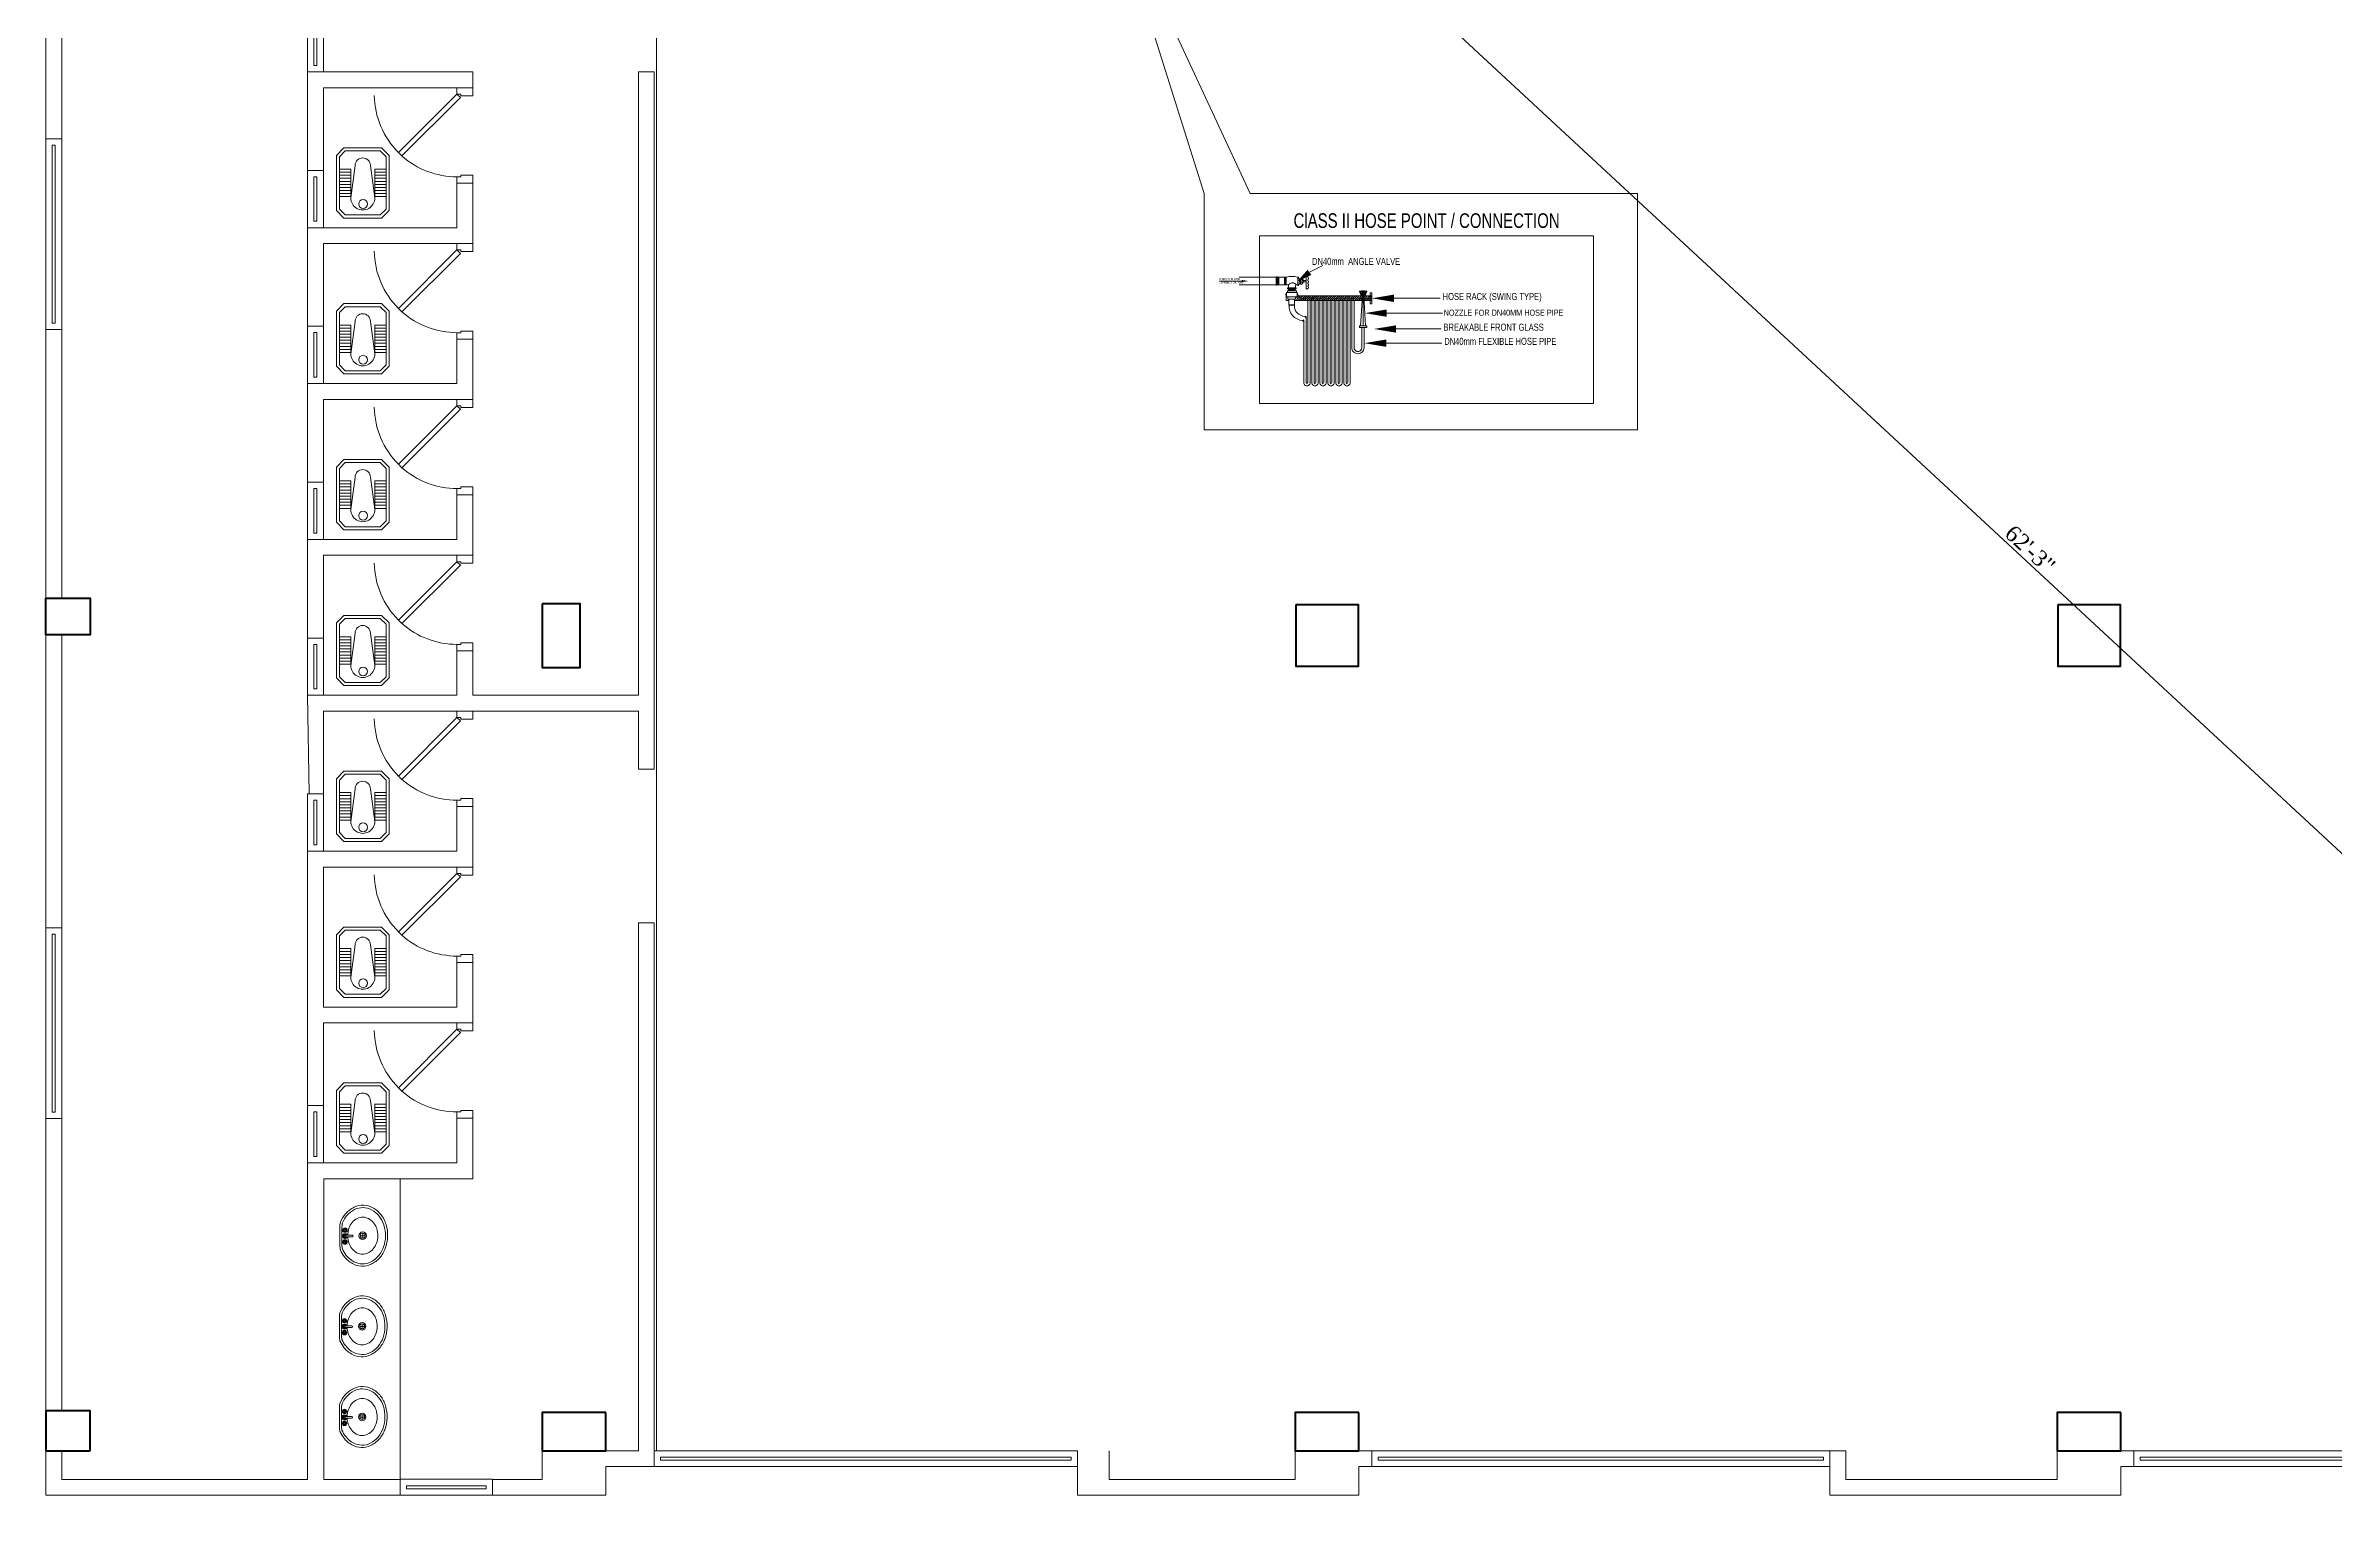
# Model space of a CAD drawing. Header units: inches. Extents: x -98933 to 1585249, y -3352739 to 192771.
# Drawn here: x 24626 to 25345, y 49650 to 50106 of the extents above; entities that cross this region are included whole.
import ezdxf

# ---------------------------------------------------------------- set-up
doc = ezdxf.new("R2010")
doc.units = ezdxf.units.IN
doc.header["$MEASUREMENT"] = 0
doc.header["$PDMODE"] = 35
doc.layers.get('0').update_dxf_attribs({"lineweight": 0})
doc.layers.get('Defpoints').update_dxf_attribs({"lineweight": 0})
for name, color, linetype, lineweight in [('A column', 106, 'Continuous', 40), ('A toilet', 30, 'Continuous', 0), ('A window', 150, 'Continuous', 0), ('coloum', 220, 'Continuous', 0), ('DOOR', 222, 'Continuous', 0), ('F-FIRE-BRIGADE', 1, 'Continuous', 5), ('F_Plano2', 32, 'Continuous', 0), ('F_Plano3', 1, 'Continuous', 0), ('FURNITURE', 144, 'Continuous', 0), ('Layer1', 134, 'Continuous', 0), ('MS Pipe', 1, 'Continuous', 18), ('plater', 253, 'Continuous', 25)]:
    doc.layers.add(name, color=color, linetype=linetype, lineweight=lineweight)
doc.layers.add('F-TEXT', color=7, linetype='Continuous')
doc.styles.add('REG', font='times.ttf')
doc.styles.get("Standard").update_dxf_attribs({"font": 'arialbd.ttf', "height": 24})
doc.dimstyles.new('Dim-Pres', dxfattribs={"dimtxt": 5.5, "dimasz": 2, "dimexe": 1.5, "dimexo": 1.5, "dimgap": 1, "dimtad": 3, "dimdec": 0, "dimzin": 3, "dimdsep": 46, "dimlunit": 4, "dimtxsty": 'REG', "dimblk": 'point', "dimcen": 2, "dimclrd": 256, "dimclre": 256, "dimclrt": 7, "dimadec": 0, "dimazin": 0, "dimtfac": 0.75, "dimtdec": 0, "dimtmove": 1, "dimatfit": 3, "dimldrblk": 'point', "dimfxl": 0, "dimtolj": 1, "dimtzin": 0, "dimlwd": -1, "dimlwe": -1, "dimarcsym": 1})
pattern_1 = [(45.000001, (11343.90903, 677.33355), (-0.162272486, 0.162272494), [])]

# ---------------------------------------------------------------- blocks, each defined once
blk = doc.blocks.new('A$C410B7781')
at = {"layer": 'A window', "ltscale": 30}
blk.add_lwpolyline([(-51.04, 7.56), (-51.04, 2.56), (8.96, 2.56), (8.96, 7.56), (-51.04, 7.56)], dxfattribs=at)
blk.add_lwpolyline([(-49.04, 5.56), (-49.04, 4.56), (6.96, 4.56), (6.96, 5.56)], close=True, dxfattribs=at)
blk = doc.blocks.new('A$C6FAC093D')
at = {"layer": 'A window', "ltscale": 30, "elevation": 0.3}
blk.add_lwpolyline([(12.82, 10.43), (7.82, 10.43), (7.82, -7.57), (12.82, -7.57), (12.82, 10.43)], dxfattribs=at)
blk.add_lwpolyline([(10.82, 8.43), (9.82, 8.43), (9.82, -5.57), (10.82, -5.57)], close=True, dxfattribs=at)
blk = doc.blocks.new('A$C4EEE71B2')
at = {"layer": 'A window', "ltscale": 30, "elevation": 0.3}
blk.add_lwpolyline([(-22.16, 14.13), (-22.16, 9.13), (110.84, 9.13), (110.84, 14.13), (-22.16, 14.13)], dxfattribs=at)
blk.add_lwpolyline([(-20.16, 12.13), (-20.16, 11.13), (108.84, 11.13), (108.84, 12.13)], close=True, dxfattribs=at)
blk = doc.blocks.new('A$C0D471ECC')
at = {"layer": 'A window', "ltscale": 30, "elevation": 0.3}
blk.add_lwpolyline([(-50.51, 36.74), (-50.51, 31.74), (93.49, 31.74), (93.49, 36.74), (-50.51, 36.74)], dxfattribs=at)
blk.add_lwpolyline([(-48.51, 34.74), (-48.51, 33.74), (91.49, 33.74), (91.49, 34.74)], close=True, dxfattribs=at)
blk = doc.blocks.new('30 door')
at = {"layer": 'DOOR', "color": 7}
blk.add_lwpolyline([(-5, 28), (-5, 30), (0, 30), (0, 27.5), (-3.75, 27.5), (-3.75, 28), (-5, 28, 0.181643), (-22.32, 21.45), (-23.38, 20.38), (-5, 2), (-5, 0), (0, 0), (0, 2.5), (-3.75, 2.5), (-3.75, 2), (-5, 2), (-3.94, 3.06), (-22.32, 21.45), (-23.38, 20.38, 0.194724), (-31, 2.42, 0.196084)], format="xyb", dxfattribs=at)
blk = doc.blocks.new('HGJGHJ')
at = {"layer": 'FURNITURE', "linetype": 'Continuous'}
for p, q in [((30654.36, 4929.01), (30651.96, 4926.61)), ((30654.76, 4928.05), (30652.92, 4926.21)), ((30654.36, 4929.01), (30671.65, 4929.01)), ((30654.76, 4928.05), (30671.25, 4928.05)), ((30658.68, 4928.05), (30667.33, 4928.05)), ((30658.68, 4924.45), (30658.68, 4928.05)), ((30658.68, 4928.05), (30658.68, 4924.45)), ((30659.64, 4928.05), (30659.64, 4924.45)), ((30660.6, 4928.05), (30660.6, 4924.45)), ((30661.56, 4928.05), (30661.56, 4924.45)), ((30662.52, 4928.05), (30662.52, 4924.45)), ((30663.48, 4928.05), (30663.48, 4924.45)), ((30664.44, 4928.05), (30664.44, 4924.45)), ((30665.4, 4928.05), (30665.4, 4924.45)), ((30666.37, 4928.05), (30666.37, 4924.45)), ((30667.33, 4928.05), (30667.33, 4924.45)), ((30671.25, 4928.05), (30673.09, 4926.21)), ((30671.65, 4929.01), (30674.05, 4926.61)), ((30651.96, 4914.79), (30651.96, 4926.61)), ((30652.92, 4915.19), (30652.92, 4926.21)), ((30657.53, 4923.08), (30667.73, 4924.46)), ((30667.33, 4924.45), (30658.68, 4924.45)), ((30673.09, 4926.21), (30673.09, 4915.19)), ((30674.05, 4926.61), (30674.05, 4914.79)), ((30654.36, 4912.39), (30651.96, 4914.79)), ((30654.76, 4913.35), (30652.92, 4915.19)), ((30671.25, 4913.35), (30654.76, 4913.35)), ((30657.53, 4918.27), (30667.73, 4916.93)), ((30658.68, 4916.95), (30667.33, 4916.95)), ((30658.68, 4913.35), (30658.68, 4916.95)), ((30658.68, 4916.95), (30658.68, 4913.35)), ((30667.33, 4913.35), (30658.68, 4913.35)), ((30659.64, 4916.95), (30659.64, 4913.35)), ((30660.6, 4916.95), (30660.6, 4913.35)), ((30661.56, 4916.95), (30661.56, 4913.35)), ((30662.52, 4916.95), (30662.52, 4913.35)), ((30663.48, 4916.95), (30663.48, 4913.35)), ((30664.44, 4916.95), (30664.44, 4913.35)), ((30665.4, 4916.95), (30665.4, 4913.35)), ((30666.37, 4916.95), (30666.37, 4913.35)), ((30667.33, 4916.95), (30667.33, 4913.35)), ((30673.09, 4915.19), (30671.25, 4913.35)), ((30674.05, 4914.79), (30671.65, 4912.39)), ((30671.65, 4912.39), (30654.36, 4912.39))]:
    blk.add_line(p, q, dxfattribs=at)
blk.add_circle((30669.61, 4920.81), 1.4, dxfattribs=at)
for centre, radius, start, end in [((30657.53, 4920.68), 2.4, 90, 270), ((30667.74, 4920.7), 3.77, 269.8864, 90.1136)]:
    blk.add_arc(centre, radius, start, end, dxfattribs=at)
blk = doc.blocks.new('Faucet - Bathroom top')
for p, q in [((-4.107, 0.125), (-4.375, 0.125)), ((-3.75, 0.4788), (-3.75, 0.75)), ((-3.5, 0.482), (-3.5, 0.75)), ((-3.1461, 0.125), (-2.875, 0.125)), ((3.143, 0.125), (2.875, 0.125)), ((3.5, 0.4788), (3.5, 0.75)), ((3.75, 0.482), (3.75, 0.75)), ((4.1039, 0.125), (4.375, 0.125)), ((-4.1039, -0.125), (-4.375, -0.125)), ((-3.75, -0.4821), (-3.75, -0.75)), ((-3.5, -0.4789), (-3.5, -0.75)), ((-3.143, -0.125), (-2.875, -0.125)), ((-0.5, -0.8639), (-0.5, -4.5)), ((0.5, -4.5), (0.5, -0.8631)), ((3.1461, -0.125), (2.875, -0.125)), ((3.5, -0.4821), (3.5, -0.75)), ((3.75, -0.4789), (3.75, -0.75)), ((4.107, -0.125), (4.375, -0.125))]:
    blk.add_line(p, q)
for centre, radius in [((-3.625, 0), 1.375), ((-4.625, 0), 0.2795), ((-3.625, 0), 0.5), ((-3.625, 1), 0.2795), ((-2.625, 0), 0.2795), ((0, 0), 0.5), ((3.625, 0), 1.375), ((2.625, 0), 0.2795), ((3.625, 0), 0.5), ((3.625, 1), 0.2795), ((4.625, 0), 0.2795), ((-3.625, -1), 0.2795), ((3.625, -1), 0.2795)]:
    blk.add_circle(centre, radius)
for centre, radius, start, end in [((-3.625, 0), 1, 105.2407, 164.2093), ((-3.625, 0), 1, 16.44125, 74.07887), ((0, 0), 1.5, 289.6514, 250.3603), ((0, 0), 1, 300.3431, 239.7554), ((3.625, 0), 1, 106.12, 164.0884), ((3.625, 0), 1, 16.23422, 73.90469), ((-3.625, 0), 1, 196.2342, 253.9047), ((-3.625, 0), 1, 286.12, 344.0884), ((0, -4.5), 0.5, 180, 0), ((3.625, 0), 1, 196.4413, 254.0789), ((3.625, 0), 1, 285.2407, 344.2093)]:
    blk.add_arc(centre, radius, start, end)
blk = doc.blocks.new('basin')
at = {"layer": 'A toilet'}
for p, q in [((4321.59, -53481.96), (4321.59, -53486.67)), ((4322.02, -53482.45), (4322.02, -53486.25)), ((4326.52, -53484.85), (4326.52, -53483.78)), ((4325.98, -53484.32), (4327.06, -53484.32))]:
    blk.add_line(p, q, dxfattribs=at)
at = {"layer": 'A toilet', "linetype": 'Continuous'}
for points in [[(4321.71, -53487.43, 0.062243), (4322.54, -53488.86, 0.104469), (4324.31, -53490.37, 0.117634), (4326.3, -53490.92, 0.117634), (4328.33, -53490.5, 0.104469), (4330.19, -53489.11, 0.090016), (4331.41, -53487.06, 0.08192), (4331.92, -53484.49, 0.08192), (4331.58, -53481.89, 0.090016), (4330.49, -53479.77, 0.104469), (4328.73, -53478.26, 0.117634), (4326.73, -53477.71, 0.117634), (4324.7, -53478.13, 0.104469), (4322.85, -53479.52, 0.081852), (4321.7, -53481.37)], [(4322.14, -53487.18, 0.066025), (4322.96, -53488.57, 0.104678), (4324.6, -53489.94, 0.118622), (4326.43, -53490.41, 0.118622), (4328.27, -53489.99, 0.104678), (4329.95, -53488.67, 0.089562), (4331.03, -53486.76, 0.081185), (4331.46, -53484.38, 0.081185), (4331.1, -53481.99, 0.089562), (4330.07, -53480.06, 0.104678), (4328.43, -53478.69, 0.118622), (4326.6, -53478.22, 0.118622), (4324.76, -53478.64, 0.104678), (4323.09, -53479.96, 0.073678), (4322.14, -53481.5, 0.073678)], [(4323.26, -53484.57, 0.066324), (4323.5, -53485.85, 0.089718), (4324.18, -53487.12, 0.104607), (4325.26, -53488.02, 0.118283), (4326.47, -53488.32, 0.118283), (4327.69, -53488.04, 0.104607), (4328.79, -53487.17, 0.089718), (4329.5, -53485.92, 0.081436), (4329.78, -53484.35, 0.081436), (4329.54, -53482.78, 0.089718), (4328.85, -53481.51, 0.104607), (4327.77, -53480.61, 0.118283), (4326.56, -53480.31, 0.118283), (4325.35, -53480.59, 0.104607), (4324.24, -53481.46, 0.089718), (4323.53, -53482.71, 0.078525), (4323.26, -53484.22, 0.078525)]]:
    blk.add_lwpolyline(points, format="xyb", dxfattribs=at)
at = {"layer": 'A toilet'}
for radius in [0.81, 0.54]:
    blk.add_circle((4326.52, -53484.32), radius, dxfattribs=at)
for centre, radius, start, end in [((4323.34, -53482), 1.76, 159.183, 181.1289), ((4326.32, -53482.54), 4.3, 166.0045, 178.8129), ((4324.24, -53486.64), 2.65, 180.7221, 197.4282), ((4326.44, -53486.15), 4.43, 181.2737, 193.4618)]:
    blk.add_arc(centre, radius, start, end, dxfattribs=at)
at = {"layer": 'A toilet', "xscale": 0.3518484480027837, "yscale": 0.3518484480027837, "zscale": 0.3518484480027837, "rotation": 90}
blk.add_blockref('Faucet - Bathroom top', (4322.69, -53484.4), dxfattribs=at)
blk = doc.blocks.new('A$C73E65062')
at = {"layer": 'A window', "ltscale": 30}
for points in [[(-62.86, 12.97), (-33.86, 12.97), (-33.86, 7.97), (-62.86, 7.97)], [(-60.86, 10.97), (-35.86, 10.97), (-35.86, 9.97), (-60.86, 9.97)]]:
    blk.add_lwpolyline(points, close=True, dxfattribs=at)
blk = doc.blocks.new('FHFGFG')
at = {"layer": 'F-FIRE-BRIGADE'}
h = blk.add_hatch(dxfattribs=at)
h.set_pattern_fill('ANSI31', color=256, scale=7294.949035, style=0)
h.set_pattern_definition([(45, (11260.6714, 522.703), (-3.212995, 3.212995), [])])
h.paths.add_polyline_path([(10144.9, 1423), (10144.9, 1422.9), (10144.9, 1422.9), (10144.9, 1423), (10144.9, 1423), (10144.9, 1423), (10144.9, 1423), (10144.9, 1423), (10144.9, 1423), (10144.9, 1423), (10144.9, 1423), (10144.9, 1423), (10144.9, 1423), (10144.9, 1423), (10144.9, 1423), (10144.9, 1423), (10144.9, 1423), (10144.9, 1423), (10144.9, 1423), (10144.9, 1423), (10144.9, 1423), (10144.9, 1423), (10144.9, 1423), (10144.9, 1423), (10144.9, 1423), (10144.9, 1423), (10144.9, 1423), (10144.9, 1423), (10144.9, 1423), (10144.9, 1423), (10144.9, 1423), (10144.9, 1423), (10144.9, 1423), (10144.9, 1423), (10144.9, 1423), (10144.9, 1423), (10144.9, 1423), (10144.9, 1423), (10144.9, 1423), (10144.9, 1423), (10144.9, 1423), (10144.9, 1423), (10144.9, 1423), (10144.9, 1423), (10145, 1423), (10145, 1423), (10145, 1423), (10145, 1423), (10145, 1423), (10145, 1423), (10145, 1423), (10145, 1423), (10145, 1423), (10145, 1423), (10145, 1423), (10145, 1423), (10145, 1423), (10145, 1423), (10145, 1423), (10145, 1423), (10145, 1423), (10145, 1423), (10145, 1423), (10145, 1423), (10145, 1423), (10145, 1423)])
h.paths.add_polyline_path([(10122.9, 1409), (10122.9, 1423), (9891.2, 1423), (9891.2, 1409)])
h = blk.add_hatch(dxfattribs=at)
h.set_pattern_fill('ANSI31', color=5, scale=368.431769, style=0)
h.set_pattern_definition(pattern_1)
h.paths.add_polyline_path([(10091.7, 1439.6), (10091.7, 1438.4), (10100.4, 1438.4), (10100.4, 1439.6)])
h = blk.add_hatch(dxfattribs=at)
h.set_pattern_fill('ANSI31', color=5, scale=368.431769, style=0)
h.set_pattern_definition(pattern_1)
h.paths.add_polyline_path([(10095.2, 1438.4), (10095.2, 1437.8), (10096.9, 1437.8), (10096.9, 1438.4)])
at = {"color": 7, "lineweight": 15, "ltscale": 0.5}
for p, q in [((9777, 1609), (10806, 1609)), ((9777, 1091.6), (9777, 1609)), ((10806, 1609), (10806, 1091.6)), ((10806, 1091.6), (9777, 1091.6))]:
    blk.add_line(p, q, dxfattribs=at)
at = {"color": 8, "lineweight": 5}
for p, q in [((9867.9, 1389.7), (9868, 1394.8)), ((9884.6, 1391.1), (9884.6, 1394.8)), ((9913.2, 1344.6), (9913.2, 1156.3)), ((9920.7, 1357.2), (9920.7, 1156.3)), ((9925.5, 1409), (9925.5, 1156.3)), ((9933.1, 1409), (9933.1, 1156.3)), ((9937.8, 1409), (9937.8, 1156.3)), ((9945.4, 1409), (9945.4, 1156.3)), ((9950.2, 1409), (9950.2, 1156.3)), ((9957.7, 1409), (9957.7, 1156.3)), ((9962.5, 1409), (9962.5, 1156.3)), ((9970, 1409), (9970, 1156.3)), ((9974.8, 1409), (9974.8, 1156.3)), ((9982.4, 1409), (9982.4, 1156.3)), ((9987.1, 1409), (9987.1, 1156.3)), ((9994.7, 1409), (9994.7, 1156.3)), ((9999.5, 1409), (9999.5, 1156.3)), ((10007, 1409), (10007, 1156.3)), ((10011.8, 1409), (10011.8, 1156.3)), ((10019.3, 1409), (10019.3, 1156.3)), ((10024.1, 1409), (10024.1, 1156.3)), ((10031.7, 1409), (10031.7, 1156.3)), ((10036.5, 1409), (10036.5, 1156.3)), ((10044, 1409), (10044, 1156.3)), ((10048.8, 1409), (10048.8, 1156.3)), ((10056.3, 1409), (10056.3, 1156.3)), ((10061.1, 1409), (10061.1, 1260.9)), ((10068.7, 1409), (10068.7, 1260.9)), ((10092, 1326), (10092, 1263.6)), ((10099.5, 1326), (10099.5, 1263.6))]:
    blk.add_line(p, q, dxfattribs=at)
at = {"color": 8, "lineweight": 50}
for centre, end in [((9910.4, 1344.6), 83.18396), ((9917.9, 1357.2), 84.11594)]:
    blk.add_arc(centre, 2.8, 0, end, dxfattribs=at)
at = {"color": 8, "lineweight": 5}
for centre, major_axis, ratio, start_param, end_param in [((9919.6, 1392.6), (51.3, 7.8), 0.878095, 2.924477, 4.408108), ((9928.5, 1395), (43.2, 10.2), 0.782157, 2.905899, 4.293372), ((10080.1, 1264.9), (0, 19.4), 1, 1.782179, 4.646442), ((10080.1, 1263.7), (0, 11.8), 1, 1.809776, 4.710726), ((9923.1, 1156.3), (-7.03, 7.03), 1, 0.785398, 3.926991), ((9923.1, 1156.8), (1.69, 1.69), 1, 2.356194, 5.497787), ((9947.8, 1156.3), (7.03, 7.03), 1, 2.356194, 5.497787), ((9947.8, 1156.3), (1.69, 1.69), 1, 2.356194, 5.497787), ((9972.4, 1156.3), (7.03, 7.03), 1, 2.356194, 5.497787), ((9972.4, 1156.3), (1.69, 1.69), 1, 2.356194, 5.497787), ((9997.1, 1156.3), (7.03, 7.03), 1, 2.356194, 5.497787), ((9997.1, 1156.3), (1.69, 1.69), 1, 2.356194, 5.497787), ((10021.7, 1156.3), (7.03, 7.03), 1, 2.356194, 5.497787), ((10021.7, 1156.3), (1.69, 1.69), 1, 2.356194, 5.497787), ((10046.4, 1156.3), (7.03, 7.03), 1, 2.356194, 5.497787), ((10046.4, 1156.3), (1.69, 1.69), 1, 2.356194, 5.497787)]:
    blk.add_ellipse(centre, major_axis=major_axis, ratio=ratio, start_param=start_param, end_param=end_param, dxfattribs=at)
at = {"layer": 'F-FIRE-BRIGADE', "color": 5}
for p, q in [((10084.6, 1436.9), (10084.6, 1437.8)), ((10084.6, 1437.8), (10107.5, 1437.8)), ((10084.6, 1436.9), (10090.2, 1424.8)), ((10107.5, 1436.9), (10084.6, 1436.9)), ((10086.6, 1436.9), (10092.2, 1424.8)), ((10094.2, 1423.2), (10088.3, 1331.5)), ((10088.6, 1436.9), (10094.2, 1424.8)), ((10090.2, 1424.8), (10090.2, 1423.2)), ((10101.9, 1424.8), (10090.2, 1424.8)), ((10090.2, 1423.2), (10101.9, 1423.2)), ((10091.7, 1438.4), (10091.7, 1439.6)), ((10091.7, 1439.6), (10100.4, 1439.6)), ((10091.7, 1438.4), (10100.4, 1438.4)), ((10094.2, 1424.8), (10094.2, 1436.9)), ((10095.2, 1437.8), (10095.2, 1438.4)), ((10096, 1424.8), (10096, 1436.9)), ((10096, 1331.5), (10096, 1423.2)), ((10096.9, 1437.8), (10096.9, 1438.4)), ((10103.5, 1436.9), (10097.9, 1424.8)), ((10097.9, 1424.8), (10097.9, 1436.9)), ((10097.9, 1423.2), (10103.8, 1331.5)), ((10105.4, 1436.9), (10099.9, 1424.8)), ((10100.4, 1438.4), (10100.4, 1439.6)), ((10107.4, 1436.9), (10101.9, 1424.8)), ((10101.9, 1423.2), (10101.9, 1424.8)), ((10107.5, 1437.8), (10107.5, 1436.9)), ((10084.6, 1331.5), (10084.6, 1326)), ((10107.5, 1331.5), (10084.6, 1331.5)), ((10084.6, 1326), (10107.5, 1326)), ((10107.5, 1326), (10107.5, 1331.5))]:
    blk.add_line(p, q, dxfattribs=at)
at = {"layer": 'F-FIRE-BRIGADE', "color": 7}
for p, q in [((10118.1, 1432.7), (10118.1, 1423.2)), ((10122.9, 1432.7), (10118.1, 1432.7)), ((10118.1, 1423.2), (10122.9, 1423.2)), ((10122.9, 1423.2), (10122.9, 1432.7)), ((10118.2, 1409), (10118.2, 1399.4)), ((10123, 1409), (10118.2, 1409)), ((10118.2, 1399.4), (10123, 1399.4)), ((10123, 1399.4), (10123, 1409))]:
    blk.add_line(p, q, dxfattribs=at)
at = {"layer": 'F-TEXT', "color": 161, "lineweight": 5}
for p, q in [((9930.7, 1496.2), (9972.2, 1516.7)), ((9722.7, 1469.3), (9654.3, 1469.3)), ((10190.7, 1416.1), (10333.5, 1416.1)), ((10169, 1370.4), (10340.2, 1370.4)), ((10167.3, 1277.9), (10338.4, 1277.9)), ((10197, 1321.6), (10336, 1321.6))]:
    blk.add_line(p, q, dxfattribs=at)
for points in [[(9936.8, 1488.1), (9893.9, 1468.3), (9924.8, 1504)], [(9722.7, 1472.6), (9742.6, 1469.3), (9722.7, 1465.9)], [(10190.7, 1404.8), (10122.9, 1416.1), (10190.7, 1427.4)], [(10169, 1359.1), (10101.3, 1370.4), (10169, 1381.7)], [(10167.3, 1266.6), (10099.5, 1277.9), (10167.3, 1289.2)], [(10197, 1310.3), (10129.3, 1321.6), (10197, 1332.8)]]:
    blk.add_solid(points, dxfattribs=at)
at = {"layer": 'F_Plano2'}
for p, q in [((9828.6, 1482.6), (9828.6, 1456.7)), ((9830.9, 1482.6), (9828.6, 1482.6)), ((9830.9, 1456.7), (9830.9, 1482.6)), ((9831.8, 1458.5), (9831.8, 1481.5)), ((9833, 1458.5), (9833, 1481.5)), ((9834.4, 1458.5), (9834.4, 1481.5)), ((9836.2, 1458.5), (9836.2, 1480.8)), ((9853.9, 1458.5), (9853.9, 1481.5)), ((9855, 1458.5), (9855, 1481.5)), ((9856.5, 1458.5), (9856.5, 1481.5)), ((9858.3, 1458.5), (9858.3, 1481.5)), ((9859.4, 1481.5), (9859.4, 1457.9)), ((9828.6, 1456.7), (9830.9, 1456.7)), ((9857.7, 1430.1), (9860.3, 1430.1)), ((9857.7, 1426), (9857.7, 1430.1)), ((9860.3, 1426), (9857.7, 1426)), ((9860.3, 1433.6), (9892.6, 1433.6)), ((9860.3, 1433.6), (9860.3, 1420.2)), ((9860.3, 1420.2), (9892.6, 1420.2)), ((9862.9, 1439.5), (9890.5, 1439.5)), ((9862.9, 1439.5), (9862.9, 1433.6)), ((9864.6, 1413), (9888.3, 1413)), ((9867.8, 1394.8), (9867.8, 1413)), ((9884.6, 1413), (9884.6, 1394.8)), ((9888.3, 1420.2), (9888.3, 1413)), ((9890.5, 1439.5), (9890.5, 1433.6)), ((9892.6, 1433.6), (9892.6, 1420.2)), ((9895.2, 1430.1), (9892.6, 1430.1)), ((9892.6, 1426), (9895.2, 1426)), ((9895.2, 1426), (9895.2, 1430.1)), ((9868, 1396.2), (9884.6, 1396.2)), ((9868, 1394.8), (9884.6, 1394.8))]:
    blk.add_line(p, q, dxfattribs=at)
at = {"layer": 'F_Plano2', "color": 5}
for p, q in [((9894.8, 1481.5), (9894.8, 1455.6)), ((9897.1, 1481.5), (9894.8, 1481.5)), ((9920.7, 1490.4), (9920.7, 1446.6)), ((9925.7, 1480.2), (9925.7, 1484.3)), ((9863.3, 1448), (9863.3, 1445.7)), ((9863.3, 1448), (9890.3, 1448)), ((9890.3, 1445.7), (9863.3, 1445.7)), ((9865.5, 1444.8), (9888.3, 1444.8)), ((9865.5, 1443.6), (9888.3, 1443.6)), ((9865.5, 1442.2), (9888.3, 1442.2)), ((9866.8, 1440.4), (9888.3, 1440.4)), ((9890.3, 1448), (9890.3, 1445.7)), ((9894.8, 1455.6), (9897.1, 1455.6)), ((9903.7, 1477), (9903.7, 1460.1)), ((9903.7, 1477), (9908.2, 1477)), ((9903.7, 1473.3), (9908.2, 1473.3)), ((9903.7, 1465.8), (9908.2, 1465.8)), ((9903.7, 1460.1), (9908.2, 1460.1)), ((9908.2, 1477), (9908.2, 1460.1)), ((9925.7, 1469.8), (9925.7, 1474.1)), ((9925.7, 1461.1), (9925.7, 1463.7)), ((9925.7, 1452.7), (9925.7, 1455))]:
    blk.add_line(p, q, dxfattribs=at)
for centre, major_axis, start_param, end_param in [((9868.1, 1468.5), (0, 31.8), 4.291375, 5.131044), ((9925.3, 1487.3), (0, 3.06), 3.268209, 6.15657), ((9925.3, 1477.2), (0.24, 3.05), 3.348379, 6.23674), ((9923.2, 1447.1), (0.73, 2.42), 2.034381, 4.833234), ((9925.3, 1466.7), (0, 3.06), 3.268209, 6.15657), ((9925.3, 1458), (0, 3.06), 3.268209, 6.15657), ((9925.3, 1449.7), (0.24, 3.05), 3.348379, 6.23674)]:
    blk.add_ellipse(centre, major_axis=major_axis, ratio=1, start_param=start_param, end_param=end_param, dxfattribs=at)
at = {"layer": 'F_Plano3', "color": 1}
for p, q in [((9713.9, 1481.5), (9828.6, 1481.5)), ((9830.9, 1481.5), (9860, 1481.5)), ((9713.9, 1457.9), (9828.6, 1457.9)), ((9830.9, 1457.9), (9860.7, 1457.9)), ((9858.7, 1423.2), (9860.3, 1423.2)), ((9858.7, 1423.2), (9858.7, 1409)), ((9864.6, 1420.2), (9864.6, 1413)), ((9892.6, 1423.2), (10122.9, 1423.2)), ((10118.1, 1423.2), (10118.1, 1409)), ((10122.9, 1423.2), (10122.9, 1409)), ((9867.8, 1409), (9858.7, 1409)), ((10122.9, 1409), (9884.6, 1409))]:
    blk.add_line(p, q, dxfattribs=at)
at = {"layer": 'F_Plano3', "color": 5}
for p, q in [((9866.8, 1457.9), (9860.7, 1457.9)), ((9866.8, 1457.9), (9866.8, 1448)), ((9866.8, 1445.7), (9866.8, 1439.5)), ((9887.3, 1445.7), (9887.3, 1439.5)), ((9888, 1455.6), (9888, 1448)), ((9890.3, 1457.9), (9894.8, 1457.9)), ((9903.7, 1476.1), (9899, 1476.1)), ((9903.7, 1460.9), (9899, 1460.9)), ((9912.6, 1470.6), (9908.2, 1477)), ((9912.6, 1466.5), (9908.2, 1460.1)), ((9912.6, 1470.6), (9912.6, 1466.5)), ((9912.6, 1470.6), (9920.5, 1470.6)), ((9912.6, 1466.5), (9920.5, 1466.5))]:
    blk.add_line(p, q, dxfattribs=at)
for centre, major_axis, start_param, end_param in [((9877.4, 1406.7), (0, 76.8), -0.22911, 0.229109), ((9878.5, 1449), (0.2, 14.7), -0.909459, 0.940022), ((9890.3, 1455.6), (-1.65, 1.65), -0.785398, 0.785398)]:
    blk.add_ellipse(centre, major_axis=major_axis, ratio=1, start_param=start_param, end_param=end_param, dxfattribs=at)
at = {"layer": 'F_Plano3', "color": 1}
blk.add_ellipse((9937.4, 1415.5), major_axis=(0.13, 3.16), ratio=1, start_param=-1.530476751511812, end_param=4.752708555667774, dxfattribs=at)
at = {"layer": 'F-TEXT', "color": 0, "attachment_point": 1}
for s, insert, char_height, width in [('{\\fSwis721 LtCn BT|b0|i0|c0|p34;\\C5;ClASS II HOSE POINT / CONNECTION}', (9881.8, 1677.9), 44.968, 1064.844), ('{\\fSwis721 LtCn BT|b0|i0|c0|p34;\\C7;DN40mm  ANGLE VALVE}', (9938.8, 1540.7), 21.682, 392.921), ('{\\fSwis721 LtCn BT|b0|i0|c0|p34;\\C7;HOSE RACK (SWING TYPE)}', (10341, 1432.5), 21.682, 392.921), ('{\\fSwis721 LtCn BT|b0|i0|c0|p34;\\C7;NOZZLE FOR DN40MM HOSE PIPE}', (10344.2, 1381.1), 18.737, 339.561), ('{\\fSwis721 LtCn BT|b0|i0|c0|p34;\\C7;BREAKABLE FRONT GLASS}', (10343.5, 1337.9), 21.682, 392.921), ('{\\fSwis721 LtCn BT|b0|i0|c0|p34;\\C7;DN40mm FLEXIBLE HOSE PIPE}', (10345.9, 1294.3), 21.682, 392.921)]:
    blk.add_mtext(s, dxfattribs=dict(at, insert=insert, char_height=char_height, width=width))
at = {"layer": 'F-TEXT', "color": 7, "insert": (9652.5, 1478.7), "char_height": 6.427, "width": 116.479, "attachment_point": 1}
blk.add_mtext('{\\fSwis721 LtCn BT|b0|i0|c0|p34;DN40mm FLOOR \\PCONNECTION PIPE}', dxfattribs=at)
blk = doc.blocks.new('dsdf')
at = {"layer": 'MS Pipe', "color": 6, "elevation": 9.7}
for points in [[(906.75, 15560.57), (876.39, 15657.04), (921.17, 15560.57)], [(1042.93, 15486.26), (906.75, 15486.26), (906.75, 15560.57)], [(921.17, 15560.57), (1042.93, 15560.57)], [(1042.93, 15560.57), (1042.93, 15486.26)]]:
    blk.add_lwpolyline(points, dxfattribs=at)
at = {"color": 1, "lineweight": 5, "xscale": 0.1020600000010745, "yscale": 0.1020599999974365, "zscale": 0.1020600000000034}
blk.add_blockref('FHFGFG', (-73.71, 15383.06, 9.7), dxfattribs=at)
blk = doc.blocks.new('dot')
at = {"color": 4}
for p, q in [((-1.5, 0), (1.5, 0)), ((0, 1.5), (0, -1.5))]:
    blk.add_line(p, q, dxfattribs=at)
at = {"color": 6, "const_width": 0.5}
blk.add_lwpolyline([(-0.25, 0, 1), (0.25, 0, 1)], format="xyb", close=True, dxfattribs=at)
blk = doc.blocks.new('point')
blk.add_blockref('dot', (0, 0))
blk = doc.blocks.new('*D560')
at = {"layer": 'Defpoints', "color": 0, "ltscale": 30, "transparency": 16777216}
for p in [(24959.34, 50184.37), (25520.91, 49690.62), (25507.35, 49676)]:
    blk.add_point(p, dxfattribs=at)
at = {"layer": 'Layer1', "ltscale": 30, "transparency": 16777216}
for p, q in [((24970.18, 50196.05), (24973.92, 50200.08)), ((24974.37, 50197.62), (25519.44, 49691.98)), ((25518.19, 49687.69), (25521.93, 49691.72))]:
    blk.add_line(p, q, dxfattribs=at)
at = {"layer": 'Layer1', "ltscale": 30, "transparency": 16777216, "xscale": 2, "yscale": 2, "zscale": 2}
for p, rotation in [((24972.9, 50198.98), 137.1493671832792), ((25520.91, 49690.62), 317.1493671832793)]:
    blk.add_blockref('point', p, dxfattribs=dict(at, rotation=rotation))
at = {"layer": 'Layer1', "color": 7, "ltscale": 30, "transparency": 16777216, "insert": (25249.31, 49947.4), "char_height": 5, "attachment_point": 5, "rotation": 317.14937, "style": 'REG'}
blk.add_mtext('\\A1;62\'-3"', dxfattribs=at)

msp = doc.modelspace()

# ---------------------------------------------------------------- linework, layer by layer
at = {"layer": 'A column', "color": 7, "extrusion": (-1e-16, 0.000397092, 1), "elevation": 20.02}
msp.add_lwpolyline([(24625.6, 49931.99), (24639.6, 49931.99), (24639.6, 49920.49), (24625.6, 49920.49)], close=True, dxfattribs=at)
at = {"layer": 'A column', "color": 7}
for points in [[(24781.6, 49930.25), (24781.6, 49910.25), (24793.6, 49910.25), (24793.6, 49930.25), (24781.6, 49930.25)], [(24801.6, 49676), (24781.6, 49676), (24781.6, 49664), (24801.6, 49664), (24801.6, 49676)], [(25038.35, 49676), (25018.35, 49676), (25018.35, 49664), (25038.35, 49664), (25038.35, 49676)], [(25277.85, 49676), (25257.85, 49676), (25257.85, 49664), (25277.85, 49664), (25277.85, 49676)]]:
    msp.add_lwpolyline(points, dxfattribs=at)
for points in [[(25018.6, 49930), (25038.1, 49930), (25038.1, 49910.5), (25018.6, 49910.5)], [(25258.1, 49930), (25277.6, 49930), (25277.6, 49910.5), (25258.1, 49910.5)]]:
    msp.add_lwpolyline(points, close=True, dxfattribs=at)
at = {"layer": 'A column', "color": 7, "extrusion": (-1e-16, 0.000397092, 1), "elevation": 20.02}
msp.add_lwpolyline([(24639.6, 49663.99), (24639.6, 49676.49), (24625.6, 49676.49), (24625.6, 49664), (24639.6, 49664)], dxfattribs=at)
at = {"layer": 'coloum', "color": 7, "ltscale": 30}
for p, q in [((24949.85, 49664), (24949.85, 49664)), ((24949.85, 49664), (24949.85, 49650)), ((24959.85, 49655), (24959.85, 49664)), ((24959.85, 49664), (24959.85, 49664)), ((25042.35, 49664), (25018.35, 49664)), ((25018.35, 49664), (25018.35, 49655)), ((25042.35, 49659), (25042.35, 49664)), ((25018.35, 49655), (24959.85, 49655)), ((25038.35, 49650), (25038.35, 49659)), ((25038.35, 49659), (25042.35, 49659)), ((24949.85, 49650), (25038.35, 49650))]:
    msp.add_line(p, q, dxfattribs=at)
for points, elevation in [([(24625.6, 50076.49), (24630.6, 50076.49), (24630.6, 50160.99), (24625.6, 50160.99)], 0.15), ([(24625.6, 50016.49), (24630.6, 50016.49), (24630.6, 49931.99), (24625.6, 49931.99)], 0.15), ([(24625.6, 49828.42), (24630.6, 49828.42), (24630.6, 49920.49), (24625.6, 49920.49)], 0.25), ([(24625.6, 49768.42), (24630.6, 49768.42), (24630.6, 49676.49), (24625.6, 49676.49)], 0.25)]:
    msp.add_lwpolyline(points, close=True, dxfattribs=dict(at, elevation=elevation))
for points in [[(24707.85, 49870.5), (24712.85, 49870.5), (24712.85, 49896.5), (24811.85, 49896.5), (24811.85, 49878.26), (24816.85, 49878.26), (24816.85, 50097.5), (24811.85, 50097.5), (24811.85, 49901.5), (24759.85, 49901.5), (24759.85, 49915.5), (24754.85, 49915.5), (24754.85, 49901.5), (24707.85, 49901.5), (24708.35, 49870.5)], [(24707.85, 50066.5), (24712.85, 50066.5), (24712.85, 50092.5), (24759.85, 50092.5), (24759.85, 50097.5), (24707.85, 50097.5), (24707.85, 50066.5)], [(24707.85, 50017.5), (24712.85, 50017.5), (24712.85, 50043.5), (24759.85, 50043.5), (24759.85, 50062.5), (24754.85, 50062.5), (24754.85, 50048.5), (24707.85, 50048.5), (24707.85, 50017.5)], [(24707.85, 49968.5), (24712.85, 49968.5), (24712.85, 49994.5), (24759.85, 49994.5), (24759.85, 50013.5), (24754.85, 50013.5), (24754.85, 49999.5), (24707.85, 49999.5), (24707.85, 49968.5)], [(24707.85, 49919.5), (24712.85, 49919.5), (24712.85, 49945.5), (24759.85, 49945.5), (24759.85, 49964.5), (24754.85, 49964.5), (24754.85, 49950.5), (24707.85, 49950.5), (24707.85, 49919.5)], [(24707.85, 49772.5), (24712.85, 49772.5), (24712.85, 49798.5), (24759.85, 49798.5), (24759.85, 49817.5), (24754.85, 49817.5), (24754.85, 49803.5), (24712.85, 49803.5), (24712.85, 49847.5), (24759.85, 49847.5), (24759.85, 49866.5), (24754.85, 49866.5), (24754.85, 49852.5), (24707.85, 49852.5), (24707.85, 49772.5)], [(24781.6, 49664), (24811.85, 49664), (24811.85, 49830), (24816.85, 49830), (24816.85, 49664), (24816.85, 49659), (24801.6, 49659), (24801.6, 49650), (24766.03, 49650), (24766.03, 49655), (24781.6, 49655), (24781.6, 49664)], [(24737.03, 49650), (24707.85, 49650), (24625.6, 49650), (24625.6, 49664), (24630.6, 49664), (24630.6, 49655), (24707.85, 49655), (24707.85, 49754.5), (24754.85, 49754.5), (24754.85, 49768.5), (24759.85, 49768.5), (24759.85, 49749.5), (24713.03, 49749.5), (24713.03, 49655), (24737.03, 49655), (24737.03, 49650)], [(25186.35, 49664), (25191.35, 49664), (25191.35, 49655), (25257.85, 49655), (25257.85, 49664), (25281.85, 49664), (25281.85, 49659), (25277.85, 49659), (25277.85, 49650), (25186.35, 49650), (25186.35, 49664)]]:
    msp.add_lwpolyline(points, dxfattribs=at)
at = {"layer": 'coloum', "color": 7}
msp.add_lwpolyline([(24713.03, 49749.5), (24737.03, 49749.5), (24737.03, 49655), (24737.03, 49655), (24737.03, 49655), (24713.03, 49655), (24713.03, 49718)], dxfattribs=at)
at = {"layer": 'plater', "color": 7, "lineweight": 18}
msp.add_lwpolyline([(24817.52, 49664), (24817.52, 50125.73)], dxfattribs=at)

# ---------------------------------------------------------------- block references
at = {"layer": 'coloum', "color": 7, "ltscale": 30}
for name, p in [('A$C6FAC093D', (24700.03, 50105.08, -0.3)), ('A$C6FAC093D', (24700.03, 50056.08, -0.3)), ('A$C6FAC093D', (24700.03, 50007.08, -0.3)), ('A$C6FAC093D', (24700.03, 49958.08, -0.3)), ('A$C6FAC093D', (24700.03, 49909.08, -0.3)), ('A$C6FAC093D', (24700.03, 49860.08, -0.3)), ('A$C6FAC093D', (24700.03, 49762.08, -0.3)), ('A$C4EEE71B2', (24839.01, 49649.87, -0.3)), ('A$C0D471ECC', (25092.86, 49627.27, -0.3)), ('A$C0D471ECC', (25332.36, 49627.27, -0.3)), ('A$C73E65062', (24799.89, 49642.04))]:
    msp.add_blockref(name, p, dxfattribs=at)
at = {"layer": 'coloum', "color": 7, "xscale": -1, "rotation": 180}
for p in [(24759.85, 50092.5), (24759.85, 50043.5), (24759.85, 49994.5), (24759.85, 49945.5), (24759.85, 49896.5), (24759.85, 49847.5), (24759.85, 49798.5)]:
    msp.add_blockref('30 door', p, dxfattribs=at)
at = {"layer": 'coloum', "color": 7, "ltscale": 30, "rotation": 270}
for p in [(24623.04, 50025.45, 0.15), (24623.04, 49777.38, 0.25)]:
    msp.add_blockref('A$C410B7781', p, dxfattribs=at)
at = {"layer": 'coloum', "color": 7, "rotation": 270}
for p in [(19804.54, 80725.59), (19804.54, 80676.59), (19804.54, 80627.59), (19804.54, 80578.59), (19804.54, 80529.59), (19804.54, 80480.59), (19804.54, 80431.59)]:
    msp.add_blockref('HGJGHJ', p, dxfattribs=at)
at = {"layer": 'coloum', "color": 7, "xscale": 1.450971016180119, "yscale": 1.450971016194671, "zscale": 1.45097101618495}
for p in [(18447.57, 127335.79), (18447.4, 127307.29), (18447.4, 127278.79)]:
    msp.add_blockref('basin', p, dxfattribs=at)
at = {"layer": 'Layer1', "color": 1}
msp.add_blockref('dsdf', (24082.96, 34498.72), dxfattribs=at)

# ---------------------------------------------------------------- dimensions: what is measured, and where the dimension line sits
at = {"layer": 'Layer1', "color": 1, "ltscale": 30}
dim = msp.add_aligned_dim(p1=(24959.34, 50184.37), p2=(25507.35, 49676), distance=19.94, dimstyle='Dim-Pres', override={"dimtxt": 5, "dimfxl": 4, "dimfxlon": 1}, dxfattribs=at)
dim.commit()
dim.dimension.update_dxf_attribs({"geometry": '*D560', "text_midpoint": (25249.31, 49947.4)})

doc.saveas('drawing.dxf')
